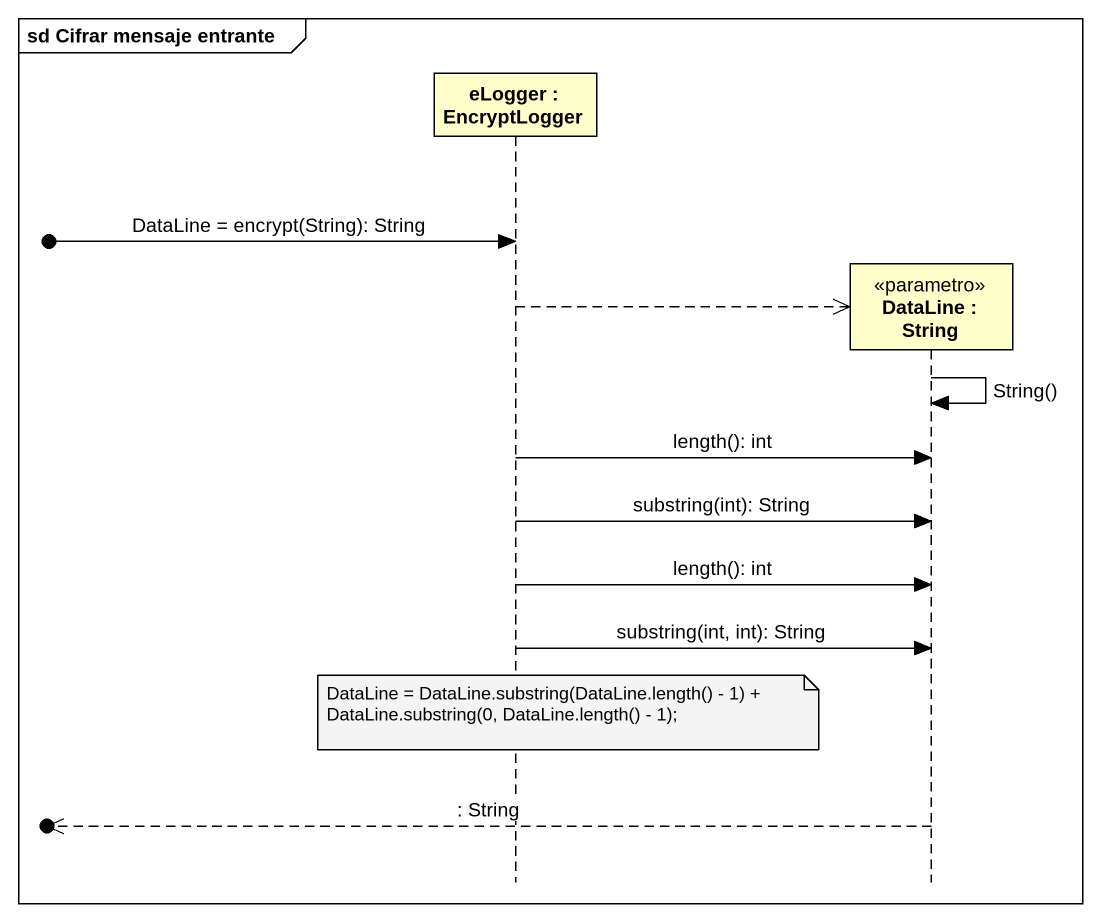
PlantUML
@startuml
mainframe sd Cifrar mensaje entrante
hide footbox
participant "eLogger : EncryptLogger" as eLogger
participant "DataLine : String" as DataLine <<parametro>>

[o-> eLogger : DataLine = encrypt(String): String
eLogger -->> DataLine **
DataLine -> DataLine : String()
eLogger -> DataLine : length(): int
eLogger -> DataLine : substring(int): String
eLogger -> DataLine : length(): int
eLogger -> DataLine : substring(int, int): String
note over eLogger
  DataLine = DataLine.substring(DataLine.length() - 1) +
  DataLine.substring(0, DataLine.length() - 1);
end note
[o<<-- DataLine : : String
@enduml
